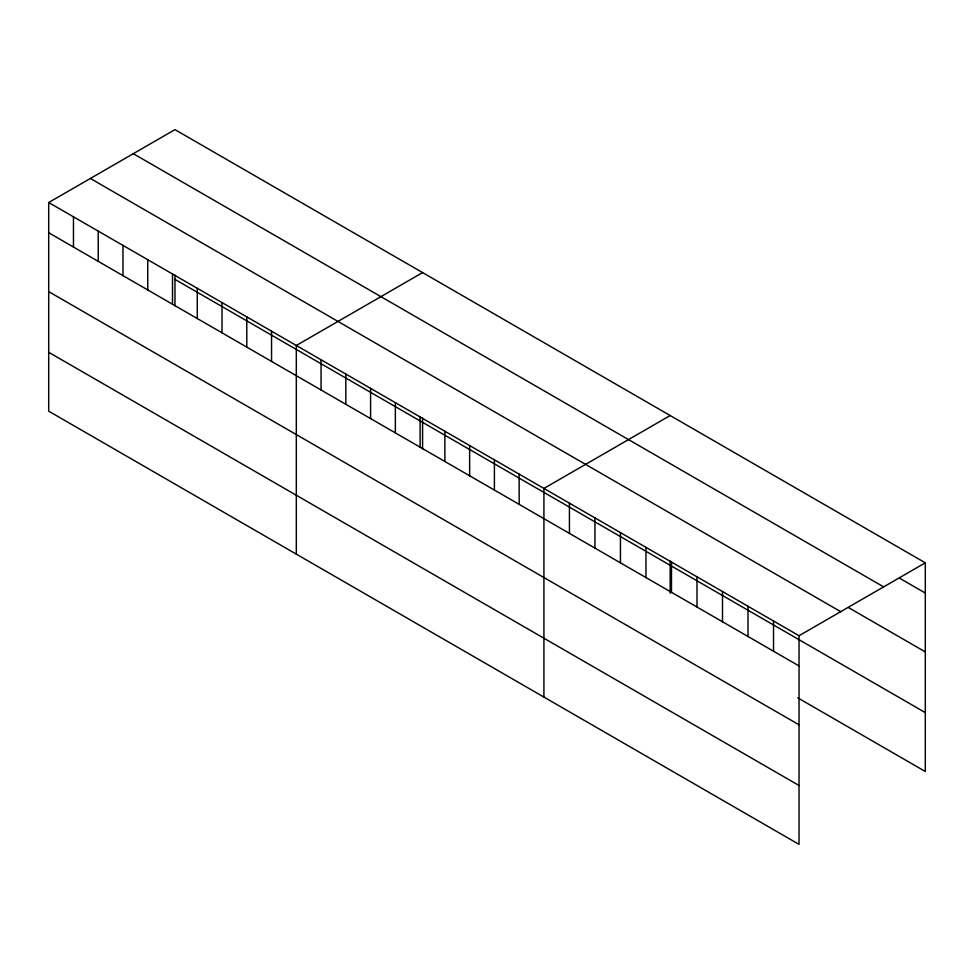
<?xml version="1.0" encoding="UTF-8"?>
<svg xmlns="http://www.w3.org/2000/svg" width="974" height="974" viewBox="0 0 974 974"><rect width="100%" height="100%" fill="white"/><g stroke="black" fill="none" stroke-linecap="round" stroke-linejoin="round"><path stroke-width="1.46" d="M48.7 202.519L799.033 635.73L799.033 844.373L48.7 411.174L48.7 202.519L174.967 129.627L925.3 562.826L925.3 771.481L797.743 697.834M422.582 272.586L296.315 345.478L296.315 554.133M670.185 415.533L543.918 488.437L543.918 697.092M799.033 635.73L925.3 562.826M899.793 578.312L925.3 593.044M133.304 153.685L883.637 586.884M848.768 607.739L925.3 651.923M90.363 178.473L840.696 611.672M174.967 279.392L925.3 712.591M48.7 232.749L799.033 665.948M48.7 291.628L799.033 724.826M48.7 352.296L799.033 785.494M773.526 620.998L773.526 651.216M748.008 606.266L748.008 636.485M722.501 591.535L722.501 621.753M696.994 576.815L696.994 607.033M671.476 562.083L671.476 592.302M670.185 560.975L670.185 593.276M645.969 547.351L645.969 577.57M620.45 532.62L620.45 562.838M594.944 517.9L594.944 548.119M569.437 503.168L569.437 533.387M519.154 474.143L519.154 504.362M494.402 459.85L494.402 490.068M469.638 445.556L469.638 475.775M444.874 431.251L444.874 461.469M422.582 418.016L422.582 448.844M420.111 416.957L420.111 447.176M395.359 402.664L395.359 432.882M370.595 388.37L370.595 418.589M345.831 374.077L345.831 404.295M321.067 359.771L321.067 390.002M271.551 331.184L271.551 361.403M246.787 316.891L246.787 347.109M222.023 302.597L222.023 332.816M197.272 288.304L197.272 318.522M174.967 275.058L174.967 305.885M172.508 273.998L172.508 304.217M147.744 259.705L147.744 289.923M122.98 245.411L122.98 275.63M98.228 231.118L98.228 261.336M73.464 216.825L73.464 247.043"/></g></svg>
